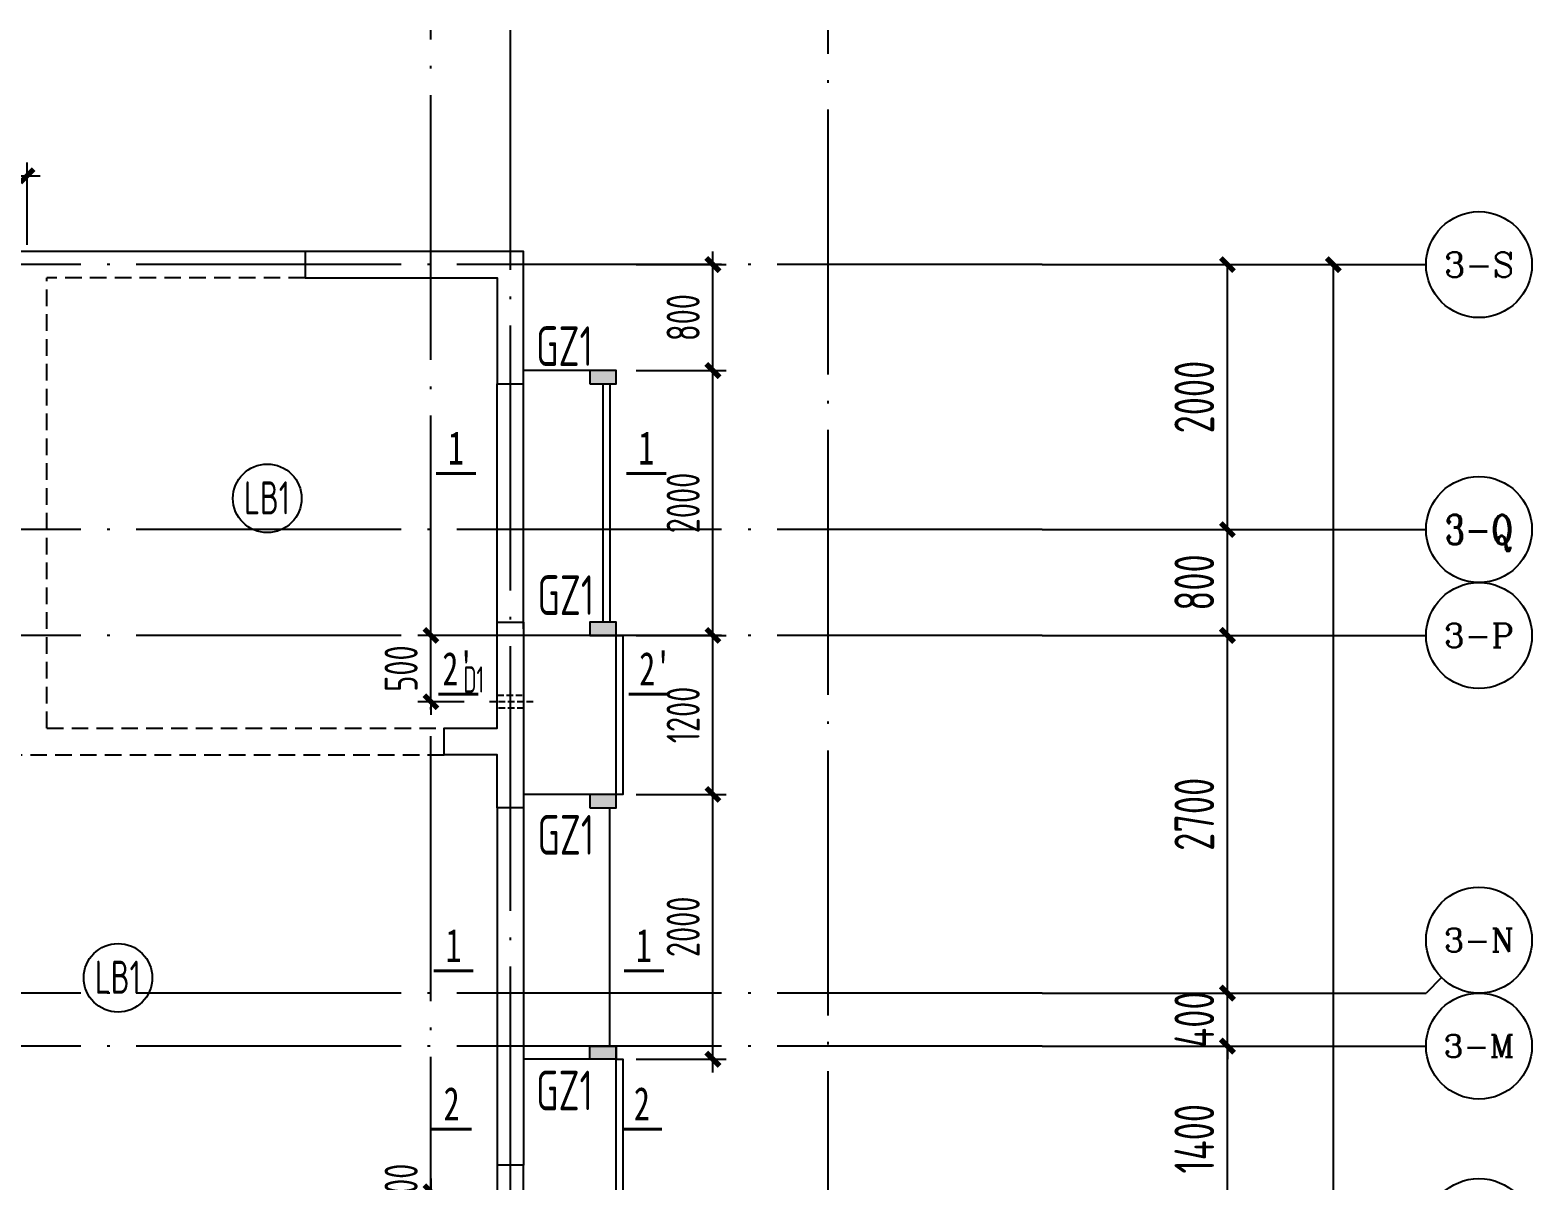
# Model space of a CAD drawing. Extents: x -173820 to 521180, y -715739 to 158231.
# Drawn here: x 36728 to 48070, y -37138 to -28448 of the extents above; entities that cross this region are included whole.
import ezdxf
from ezdxf.enums import TextEntityAlignment as Align

# ---------------------------------------------------------------- set-up
doc = ezdxf.new("R2010")
doc.units = 0
doc.header["$LTSCALE"] = 1000
for name, pattern in [('CONTINOUS', [0]), ('DASH', [0.35, 0.25, -0.1]), ('DOTE', [2.42, 2, -0.2, 0.02, -0.2]), ('HIDDEN2', [0.1875, 0.125, -0.0625])]:
    doc.linetypes.add(name, pattern=pattern)
for name, color, linetype in [('A-线脚看线', 9, 'Continuous'), ('A-设备穿墙洞', 161, 'Continuous'), ('AXIS', 1, 'DOTE'), ('AXIS_TEXT', 7, 'Continuous'), ('DIM', 3, 'Continuous'), ('DIM1', 3, 'Continuous'), ('填充', 8, 'Continuous'), ('墙', 6, 'Continuous'), ('挑板', 3, 'Continuous'), ('柱', 2, 'Continuous'), ('梁', 4, 'HIDDEN2'), ('模板线', 3, 'Continuous'), ('钢筋_文字', 7, 'Continuous'), ('钢筋长度标注', 7, 'Continuous')]:
    doc.layers.add(name, color=color, linetype=linetype)
doc.styles.add('_TCH_AXIS', font='COMPLEX', dxfattribs={"bigfont": 'GBCBIG'})
doc.styles.add('COMPLEX', font='COMPLEX')
doc.styles.add('TSSD_BOLD', font='tssdeng2.shx', dxfattribs={"width": 0.7, "height": 250, "bigfont": 'CHINA.shx'})
doc.styles.add('TSSD_Dimension', font='tssdeng.shx', dxfattribs={"width": 0.7, "bigfont": 'Hztxt.shx'})
doc.styles.add('zzt', font='tssdeng.shx', dxfattribs={"width": 0.7, "height": 300, "bigfont": 'tssdchn.shx'})
doc.styles.add('黑体', font='simhei.ttf', dxfattribs={"width": 0.8})
doc.dimstyles.new('DIM_1_100', dxfattribs={"dimtxt": 300, "dimasz": 100, "dimexe": 200, "dimexo": 50, "dimgap": 100, "dimtad": 1, "dimdec": 0, "dimzin": 0, "dimdsep": 46, "dimtxsty": 'zzt', "dimblk": 'ARCHTICK', "dimcen": 0, "dimclrt": 7, "dimadec": 0, "dimazin": 0, "dimtfac": 1, "dimtdec": 0, "dimtix": 1, "dimtmove": 2, "dimatfit": 0, "dimldrblk": 'ARCHTICK', "dimfxl": 0, "dimtolj": 1, "dimarcsym": 0})
doc.dimstyles.new('TSSD_100_100', dxfattribs={"dimtxt": 250, "dimasz": 100, "dimexe": 100, "dimexo": 250, "dimgap": 100, "dimtad": 1, "dimdec": 0, "dimzin": 0, "dimdsep": 46, "dimtxsty": 'TSSD_Dimension', "dimblk": 'ARCHTICK', "dimcen": 0, "dimdle": 100, "dimclrd": 3, "dimclre": 3, "dimclrt": 7, "dimadec": 0, "dimazin": 0, "dimtfac": 1, "dimtdec": 0, "dimtix": 1, "dimtmove": 2, "dimatfit": 3, "dimfxl": 0, "dimtolj": 1, "dimtzin": 0, "dimarcsym": 0})

# ---------------------------------------------------------------- blocks, each defined once
blk = doc.blocks.new('_ArchTick')
at = {"color": 4, "linetype": 'ByBlock', "const_width": 0.4}
blk.add_lwpolyline([(-0.5, -0.5), (0.5, 0.5)], dxfattribs=at)
blk = doc.blocks.new('*D405')
at = {"layer": 'Defpoints', "color": 0}
for p in [(49615, 14200), (51015, 14200), (49615, 12800)]:
    blk.add_point(p, dxfattribs=at)
at = {"layer": 'DIM1', "color": 0, "lineweight": -2}
for p, q in [((49665, 14200), (51215, 14200)), ((51015, 12800), (51015, 14200)), ((49665, 12800), (51215, 12800))]:
    blk.add_line(p, q, dxfattribs=at)
at = {"layer": 'DIM1', "color": 0, "lineweight": -2, "xscale": 100, "yscale": 100, "zscale": 100}
for p, rotation in [((51015, 14200), 90), ((51015, 12800), 270)]:
    blk.add_blockref('_ArchTick', p, dxfattribs=dict(at, rotation=rotation))
at = {"layer": 'DIM1', "color": 7, "insert": (50765, 13500), "char_height": 300, "attachment_point": 5, "rotation": 90, "style": 'zzt'}
blk.add_mtext('\\A1;1400', dxfattribs=at)
blk = doc.blocks.new('*D406')
at = {"layer": 'Defpoints', "color": 0}
for p in [(49615, 14600), (51015, 14600), (49615, 14200)]:
    blk.add_point(p, dxfattribs=at)
at = {"layer": 'DIM1', "color": 0, "lineweight": -2}
for p, q in [((51015, 14600), (51015, 14700)), ((49665, 14600), (51215, 14600)), ((51015, 14200), (51015, 14600)), ((49665, 14200), (51215, 14200)), ((51015, 14200), (51015, 14100))]:
    blk.add_line(p, q, dxfattribs=at)
at = {"layer": 'DIM1', "color": 0, "lineweight": -2, "xscale": 100, "yscale": 100, "zscale": 100}
for p, rotation in [((51015, 14600), 270), ((51015, 14200), 90)]:
    blk.add_blockref('_ArchTick', p, dxfattribs=dict(at, rotation=rotation))
at = {"layer": 'DIM1', "color": 7, "insert": (50765, 14400), "char_height": 300, "attachment_point": 5, "rotation": 90, "style": 'zzt'}
blk.add_mtext('\\A1;400', dxfattribs=at)
blk = doc.blocks.new('*D407')
at = {"layer": 'Defpoints', "color": 0}
for p in [(49615, 17300), (51015, 17300), (49615, 14600)]:
    blk.add_point(p, dxfattribs=at)
at = {"layer": 'DIM1', "color": 0, "lineweight": -2}
for p, q in [((49665, 17300), (51215, 17300)), ((51015, 14600), (51015, 17300)), ((49665, 14600), (51215, 14600))]:
    blk.add_line(p, q, dxfattribs=at)
at = {"layer": 'DIM1', "color": 0, "lineweight": -2, "xscale": 100, "yscale": 100, "zscale": 100}
for p, rotation in [((51015, 17300), 90), ((51015, 14600), 270)]:
    blk.add_blockref('_ArchTick', p, dxfattribs=dict(at, rotation=rotation))
at = {"layer": 'DIM1', "color": 7, "insert": (50765, 15950), "char_height": 300, "attachment_point": 5, "rotation": 90, "style": 'zzt'}
blk.add_mtext('\\A1;2700', dxfattribs=at)
blk = doc.blocks.new('*D408')
at = {"layer": 'Defpoints', "color": 0}
for p in [(49615, 18100), (51015, 18100), (49615, 17300)]:
    blk.add_point(p, dxfattribs=at)
at = {"layer": 'DIM1', "color": 0, "lineweight": -2}
for p, q in [((49665, 18100), (51215, 18100)), ((51015, 17300), (51015, 18100)), ((49665, 17300), (51215, 17300))]:
    blk.add_line(p, q, dxfattribs=at)
at = {"layer": 'DIM1', "color": 0, "lineweight": -2, "xscale": 100, "yscale": 100, "zscale": 100}
for p, rotation in [((51015, 18100), 90), ((51015, 17300), 270)]:
    blk.add_blockref('_ArchTick', p, dxfattribs=dict(at, rotation=rotation))
at = {"layer": 'DIM1', "color": 7, "insert": (50765, 17700), "char_height": 300, "attachment_point": 5, "rotation": 90, "style": 'zzt'}
blk.add_mtext('\\A1;800', dxfattribs=at)
blk = doc.blocks.new('*D409')
at = {"layer": 'Defpoints', "color": 0}
for p in [(49615, 20100), (51015, 20100), (49615, 18100)]:
    blk.add_point(p, dxfattribs=at)
at = {"layer": 'DIM1', "color": 0, "lineweight": -2}
for p, q in [((49665, 20100), (51215, 20100)), ((51015, 18100), (51015, 20100)), ((49665, 18100), (51215, 18100))]:
    blk.add_line(p, q, dxfattribs=at)
at = {"layer": 'DIM1', "color": 0, "lineweight": -2, "xscale": 100, "yscale": 100, "zscale": 100}
for p, rotation in [((51015, 20100), 90), ((51015, 18100), 270)]:
    blk.add_blockref('_ArchTick', p, dxfattribs=dict(at, rotation=rotation))
at = {"layer": 'DIM1', "color": 7, "insert": (50765, 19100), "char_height": 300, "attachment_point": 5, "rotation": 90, "style": 'zzt'}
blk.add_mtext('\\A1;2000', dxfattribs=at)
blk = doc.blocks.new('*D410')
at = {"layer": 'Defpoints', "color": 0}
for p in [(49615, 20100), (51815, 20100), (49615, -1600)]:
    blk.add_point(p, dxfattribs=at)
at = {"layer": 'DIM1', "color": 0, "lineweight": -2}
for p, q in [((49665, 20100), (52015, 20100)), ((51815, -1600), (51815, 20100)), ((49665, -1600), (52015, -1600))]:
    blk.add_line(p, q, dxfattribs=at)
at = {"layer": 'DIM1', "color": 0, "lineweight": -2, "xscale": 100, "yscale": 100, "zscale": 100}
for p, rotation in [((51815, 20100), 90), ((51815, -1600), 270)]:
    blk.add_blockref('_ArchTick', p, dxfattribs=dict(at, rotation=rotation))
at = {"layer": 'DIM1', "color": 7, "insert": (51565, 9250), "char_height": 300, "attachment_point": 5, "rotation": 90, "style": 'zzt'}
blk.add_mtext('\\A1;21700', dxfattribs=at)
blk = doc.blocks.new('_AXISO')
at = {"color": 3}
blk.add_circle((0, 0), 0.5, dxfattribs=at)
at = {"layer": 'AXIS_TEXT', "color": 3, "style": 'COMPLEX', "width": 1.041667}
blk.add_attdef('A', text='', height=0.56, dxfattribs=at).set_placement((-0.25, -0.28), (0.25, -0.28), align=Align.FIT)
blk = doc.blocks.new('*D2387')
at = {"layer": 'Defpoints', "color": 0}
for p in [(36705, -29549), (35805, -30319), (36705, -30319)]:
    blk.add_point(p, dxfattribs=at)
at = {"layer": 'DIM', "color": 3, "lineweight": -2}
for p, q in [((35805, -30069), (35805, -29449)), ((36705, -30069), (36705, -29449)), ((35705, -29549), (36805, -29549))]:
    blk.add_line(p, q, dxfattribs=at)
at = {"layer": 'DIM', "color": 3, "lineweight": -2, "xscale": 100, "yscale": 100, "zscale": 100, "rotation": 180}
blk.add_blockref('_ArchTick', (35805, -29549), dxfattribs=at)
at = {"layer": 'DIM', "color": 3, "lineweight": -2, "xscale": 100, "yscale": 100, "zscale": 100}
blk.add_blockref('_ArchTick', (36705, -29549), dxfattribs=at)
at = {"layer": 'DIM', "color": 7, "insert": (36255, -29324), "char_height": 250, "attachment_point": 5, "style": 'TSSD_Dimension'}
blk.add_mtext('\\A1;900', dxfattribs=at)
blk = doc.blocks.new('*D2433')
at = {"layer": 'Defpoints', "color": 0}
for p in [(41055, -34219), (41885, -34219), (41055, -36219)]:
    blk.add_point(p, dxfattribs=at)
at = {"layer": 'DIM', "color": 3, "lineweight": -2}
for p, q in [((41885, -36319), (41885, -34119)), ((41305, -34219), (41985, -34219)), ((41305, -36219), (41985, -36219))]:
    blk.add_line(p, q, dxfattribs=at)
at = {"layer": 'DIM', "color": 3, "lineweight": -2, "xscale": 100, "yscale": 100, "zscale": 100}
for p, rotation in [((41885, -34219), 90), ((41885, -36219), 270)]:
    blk.add_blockref('_ArchTick', p, dxfattribs=dict(at, rotation=rotation))
at = {"layer": 'DIM', "color": 7, "insert": (41660, -35219), "char_height": 250, "attachment_point": 5, "rotation": 90, "style": 'TSSD_Dimension'}
blk.add_mtext('\\A1;2000', dxfattribs=at)
blk = doc.blocks.new('$1605056')
at = {"layer": '模板线', "color": 4, "const_width": 22.7}
for points in [[(0, 0), (302, 0)], [(1438, 0), (1740, 0)]]:
    blk.add_lwpolyline(points, dxfattribs=at)
at = {"layer": '模板线', "color": 0, "style": '黑体', "width": 0.7}
for p in [(151, 193), (1588, 193)]:
    blk.add_text('1', height=252, dxfattribs=at).set_placement(p, align=Align.MIDDLE_CENTER)
blk = doc.blocks.new('$1324012')
at = {"layer": '模板线', "color": 4, "const_width": 22.7}
for points in [[(0, 0), (302, 0)], [(1438, 0), (1740, 0)]]:
    blk.add_lwpolyline(points, dxfattribs=at)
at = {"layer": '模板线', "color": 0, "style": '黑体', "width": 0.7}
for p in [(151, 193), (1588, 193)]:
    blk.add_text('2', height=252, dxfattribs=at).set_placement(p, align=Align.MIDDLE_CENTER)
blk = doc.blocks.new('*D2484')
at = {"layer": 'Defpoints', "color": 0}
for p in [(41055, -33019), (41885, -33019), (41055, -34219)]:
    blk.add_point(p, dxfattribs=at)
at = {"layer": 'DIM', "color": 3, "lineweight": -2}
for p, q in [((41885, -34319), (41885, -32919)), ((41305, -33019), (41985, -33019)), ((41305, -34219), (41985, -34219))]:
    blk.add_line(p, q, dxfattribs=at)
at = {"layer": 'DIM', "color": 3, "lineweight": -2, "xscale": 100, "yscale": 100, "zscale": 100}
for p, rotation in [((41885, -33019), 90), ((41885, -34219), 270)]:
    blk.add_blockref('_ArchTick', p, dxfattribs=dict(at, rotation=rotation))
at = {"layer": 'DIM', "color": 7, "insert": (41660, -33619), "char_height": 250, "attachment_point": 5, "rotation": 90, "style": 'TSSD_Dimension'}
blk.add_mtext('\\A1;1200', dxfattribs=at)
blk = doc.blocks.new('*D2485')
at = {"layer": 'Defpoints', "color": 0}
for p in [(41055, -31019), (41885, -31019), (41055, -33019)]:
    blk.add_point(p, dxfattribs=at)
at = {"layer": 'DIM', "color": 3, "lineweight": -2}
for p, q in [((41885, -33119), (41885, -30919)), ((41305, -31019), (41985, -31019)), ((41305, -33019), (41985, -33019))]:
    blk.add_line(p, q, dxfattribs=at)
at = {"layer": 'DIM', "color": 3, "lineweight": -2, "xscale": 100, "yscale": 100, "zscale": 100}
for p, rotation in [((41885, -31019), 90), ((41885, -33019), 270)]:
    blk.add_blockref('_ArchTick', p, dxfattribs=dict(at, rotation=rotation))
at = {"layer": 'DIM', "color": 7, "insert": (41660, -32019), "char_height": 250, "attachment_point": 5, "rotation": 90, "style": 'TSSD_Dimension'}
blk.add_mtext('\\A1;2000', dxfattribs=at)
blk = doc.blocks.new('*D2486')
at = {"layer": 'Defpoints', "color": 0}
for p in [(41055, -30219), (41885, -30219), (41055, -31019)]:
    blk.add_point(p, dxfattribs=at)
at = {"layer": 'DIM', "color": 3, "lineweight": -2}
for p, q in [((41885, -31119), (41885, -30119)), ((41305, -30219), (41985, -30219)), ((41305, -31019), (41985, -31019))]:
    blk.add_line(p, q, dxfattribs=at)
at = {"layer": 'DIM', "color": 3, "lineweight": -2, "xscale": 100, "yscale": 100, "zscale": 100}
for p, rotation in [((41885, -30219), 90), ((41885, -31019), 270)]:
    blk.add_blockref('_ArchTick', p, dxfattribs=dict(at, rotation=rotation))
at = {"layer": 'DIM', "color": 7, "insert": (41660, -30619), "char_height": 250, "attachment_point": 5, "rotation": 90, "style": 'TSSD_Dimension'}
blk.add_mtext('\\A1;800', dxfattribs=at)
blk = doc.blocks.new('$1466424')
at = {"layer": '钢筋_文字'}
for centre in [(43864, 20039, 0), (42737, 16419, 0)]:
    blk.add_circle(centre, 259, dxfattribs=at)
at = {"layer": '钢筋_文字', "style": 'TSSD_BOLD', "width": 0.7}
for p in [(43689, 19918, 0), (42562, 16299, 0)]:
    blk.add_text('LB1', height=250, dxfattribs=at).set_placement(p)
blk = doc.blocks.new('$133032')
at = {"layer": '挑板'}
for points in [[(46500, 14700), (46500, 16000), (46450, 16000), (46450, 17800), (46500, 17800), (46500, 19200), (46400, 19200), (46400, 21000), (46500, 21000), (46500, 21100), (45800, 21100), (45800, 22000), (35700, 22000)], [(46400, 19100), (45800, 19100)], [(46500, 17900), (45800, 17900)], [(46500, 15900), (45800, 15900)]]:
    blk.add_lwpolyline(points, dxfattribs=at)
blk = doc.blocks.new('$1839168')
at = {"layer": '柱'}
blk.add_hatch(color=8, dxfattribs=at).paths.add_polyline_path([(0, 200), (0, 0), (100, 0), (100, 200)])
at = {"layer": '柱', "color": 3, "elevation": 0}
blk.add_lwpolyline([(0, 200), (0, 0), (100, 0), (100, 200)], close=True, dxfattribs=at)
blk = doc.blocks.new('$1691164')
at = {"layer": '柱'}
blk.add_hatch(color=8, dxfattribs=at).paths.add_polyline_path([(0, 0), (100, 0), (100, 200), (0, 200)])
at = {"layer": '柱', "color": 3, "elevation": 0}
blk.add_lwpolyline([(100, 200), (0, 200), (0, 0), (100, 0), (100, 0), (100, 0)], close=True, dxfattribs=at)
blk = doc.blocks.new('$1222607')
at = {"layer": '柱', "rotation": 90}
for p in [(46500, 21000, 0), (46500, 19100, 0), (46500, 17800, 0)]:
    blk.add_blockref('$1839168', p, dxfattribs=at)
at = {"layer": '柱', "xscale": -1, "rotation": 90}
blk.add_blockref('$1691164', (46500, 16000, 0), dxfattribs=at)
blk = doc.blocks.new('$1413619')
at = {"layer": 'A-线脚看线', "color": 5, "elevation": 0}
for points in [[(46500, 20950), (46500, 19150)], [(46550, 19050), (46600, 19050), (46600, 17850), (46550, 17850)], [(46500, 15950), (46500, 17750)], [(46550, 15850), (46600, 15850), (46600, 14650)]]:
    blk.add_lwpolyline(points, dxfattribs=at)
blk = doc.blocks.new('*D11686')
at = {"layer": 'Defpoints', "color": 0}
for p in [(46500, 13648), (46000, 13348), (46500, 13348, 0)]:
    blk.add_point(p, dxfattribs=at)
at = {"layer": 'DIM1', "color": 3, "lineweight": -2}
for p, q in [((46000, 13748), (46000, 13248)), ((46250, 13648), (45900, 13648)), ((46250, 13348), (45900, 13348))]:
    blk.add_line(p, q, dxfattribs=at)
at = {"layer": 'DIM1', "color": 3, "lineweight": -2, "xscale": 100, "yscale": 100, "zscale": 100}
for p, rotation in [((46000, 13648), 90), ((46000, 13348), 270)]:
    blk.add_blockref('_ArchTick', p, dxfattribs=dict(at, rotation=rotation))
at = {"layer": 'DIM1', "color": 7, "insert": (45775, 13687), "char_height": 250, "attachment_point": 5, "rotation": 90, "style": 'TSSD_Dimension'}
blk.add_mtext('\\A1;300', dxfattribs=at)
blk = doc.blocks.new('*D11688')
at = {"layer": 'Defpoints', "color": 0}
for p in [(46000, 17848), (46500, 17848, 0), (46500, 17348)]:
    blk.add_point(p, dxfattribs=at)
at = {"layer": 'DIM1', "color": 3, "lineweight": -2}
for p, q in [((46000, 17848), (46000, 17948)), ((46250, 17848), (45900, 17848)), ((46000, 17348), (46000, 17848)), ((46250, 17348), (45900, 17348)), ((46000, 17348), (46000, 17248))]:
    blk.add_line(p, q, dxfattribs=at)
at = {"layer": 'DIM1', "color": 3, "lineweight": -2, "xscale": 100, "yscale": 100, "zscale": 100}
for p, rotation in [((46000, 17848), 270), ((46000, 17348), 90)]:
    blk.add_blockref('_ArchTick', p, dxfattribs=dict(at, rotation=rotation))
at = {"layer": 'DIM1', "color": 7, "insert": (45775, 17598), "char_height": 250, "attachment_point": 5, "rotation": 90, "style": 'TSSD_Dimension'}
blk.add_mtext('\\A1;500', dxfattribs=at)
blk = doc.blocks.new('$1345812')
at = {"layer": '模板线', "color": 4, "const_width": 22.7}
for points in [[(0, 0), (302, 0)], [(1438, 0), (1740, 0)]]:
    blk.add_lwpolyline(points, dxfattribs=at)
at = {"layer": '模板线', "color": 0, "style": '黑体', "width": 0.7}
for p in [(151, 193), (1638, 193)]:
    blk.add_text("2'", height=252, dxfattribs=at).set_placement(p, align=Align.MIDDLE_CENTER)
blk = doc.blocks.new('$1783196')
at = {"layer": 'AXIS'}
for p, q in [((50234.9, 15688.3), (50234.9, 27859.5)), ((50834.9, 18788.3), (50834.9, 27859.5)), ((53234.9, 3480), (53234.9, 27859.5)), ((54849.9, 26088.3), (40934.9, 26088.3)), ((54849.9, 24088.3), (40934.9, 24088.3)), ((54849.9, 23288.3), (29334.9, 23288.3)), ((54849.9, 20588.3), (27334.9, 20588.3)), ((54849.9, 20188.3), (4360, 20188.3))]:
    blk.add_line(p, q, dxfattribs=at)
at = {"layer": 'DIM1'}
for p, q in [((54849.9, 26088.3), (57749.9, 26088.3)), ((54849.9, 24088.3), (57749.9, 24088.3)), ((54849.9, 23288.3), (57749.9, 23288.3)), ((57867, 20705.5), (57749.9, 20588.3)), ((54849.9, 20588.3), (57749.9, 20588.3)), ((54849.9, 20188.3), (57749.9, 20188.3))]:
    blk.add_line(p, q, dxfattribs=at)
ref = blk.add_blockref('_AXISO', (58149.9, 26088.3), dxfattribs=dict(at, xscale=800, yscale=800, zscale=800))
ref.add_attrib('A', '3-S', dxfattribs={"layer": 'AXIS_TEXT', "height": 187.78, "style": '_TCH_AXIS'}).set_placement((57886.1, 25994.4), (58413.7, 25994.4), align=Align.FIT)
ref = blk.add_blockref('_AXISO', (58149.9, 24088.3), dxfattribs=dict(at, xscale=800, yscale=800, zscale=800))
ref.add_attrib('A', '3-Q', dxfattribs={"layer": 'AXIS_TEXT', "height": 219.58, "style": '_TCH_AXIS', "width": 0.807692}).set_placement((57892.3, 23978.6), (58407.5, 23978.6), align=Align.FIT)
ref = blk.add_blockref('_AXISO', (58149.9, 23288.3), dxfattribs=dict(at, xscale=800, yscale=800, zscale=800))
ref.add_attrib('A', '3-P', dxfattribs={"layer": 'AXIS_TEXT', "height": 179.65, "style": '_TCH_AXIS'}).set_placement((57884.7, 23198.5), (58415.1, 23198.5), align=Align.FIT)
ref = blk.add_blockref('_AXISO', (58149.9, 20988.3), dxfattribs=dict(at, xscale=800, yscale=800, zscale=800))
ref.add_attrib('A', '3-N', dxfattribs={"layer": 'AXIS_TEXT', "height": 174.59, "style": '_TCH_AXIS'}).set_placement((57883.8, 20901), (58415.9, 20901), align=Align.FIT)
ref = blk.add_blockref('_AXISO', (58149.9, 20188.3), dxfattribs=dict(at, xscale=800, yscale=800, zscale=800))
ref.add_attrib('A', '3-M', dxfattribs={"layer": 'AXIS_TEXT', "height": 169.79, "style": '_TCH_AXIS'}).set_placement((57883.1, 20103.4), (58416.7, 20103.4), align=Align.FIT)
ref = blk.add_blockref('_AXISO', (58149.9, 18788.3), dxfattribs=dict(at, xscale=800, yscale=800, zscale=800))
ref.add_attrib('A', '3-L', dxfattribs={"layer": 'AXIS_TEXT', "height": 185, "style": '_TCH_AXIS'}).set_placement((57885.6, 18695.8), (58414.2, 18695.8), align=Align.FIT)
for p1, p2, distance, picture, middle in [((54849.9, 24088.3), (54849.9, 26088.3), -1400, '*D409', (55999.9, 25088.3)), ((54849.9, 4388.3), (54849.9, 26088.3), -2200, '*D410', (56799.9, 15238.3)), ((54849.9, 23288.3), (54849.9, 24088.3), -1400, '*D408', (55999.9, 23688.3)), ((54849.9, 20588.3), (54849.9, 23288.3), -1400, '*D407', (55999.9, 21938.3)), ((54849.9, 20188.3), (54849.9, 20588.3), -1400, '*D406', (55999.9, 20388.3)), ((54849.9, 18788.3), (54849.9, 20188.3), -1400, '*D405', (55999.9, 19488.3))]:
    dim = blk.add_aligned_dim(p1=p1, p2=p2, distance=distance, dimstyle='DIM_1_100', dxfattribs=at)
    dim.commit()
    dim.dimension.update_dxf_attribs({"geometry": picture, "text_midpoint": middle, "insert": (5234.9, 5988.3)})
blk = doc.blocks.new('$1186913')
at = {"layer": 'A-设备穿墙洞', "linetype": 'DASH', "ltscale": 0.2}
blk.add_lwpolyline([(46500.2, 17297.9), (46500.2, 17397.9), (46700.2, 17397.9), (46700.2, 17297.9)], close=True, dxfattribs=at)
blk.add_lwpolyline([(46771.5, 17347.9), (46433, 17347.9)], dxfattribs=at)
at = {"layer": 'A-设备穿墙洞', "color": 7, "linetype": 'DASH', "ltscale": 0.2, "style": 'zzt', "width": 0.6}
blk.add_text('D1', height=200, dxfattribs=at).set_placement((46245.9, 17415.1))
at = {"layer": 'DIM1'}
dim = blk.add_linear_dim(base=(46000.2, 17847.9), p1=(46500.2, 17347.9), p2=(46500.2, 17847.9, 0), angle=90, dimstyle='TSSD_100_100', dxfattribs=at)
dim.commit()
dim.dimension.update_dxf_attribs({"geometry": '*D11688', "text_midpoint": (45775.2, 17597.9)})
dim = blk.add_linear_dim(base=(46000.2, 13347.9), p1=(46500.2, 13647.9), p2=(46500.2, 13347.9, 0), angle=90, dimstyle='TSSD_100_100', dxfattribs=at)
dim.commit()
dim.dimension.update_dxf_attribs({"geometry": '*D11686', "text_midpoint": (45775.2, 13687.5), "dimtype": 128})

msp = doc.modelspace()

# ---------------------------------------------------------------- linework, layer by layer
at = {"layer": '墙', "elevation": 0}
for points in [[(40455.3, -31119.2), (40455.3, -30119.2), (38805.3, -30119.2), (38805.3, -30319.2), (40255.3, -30319.2), (40255.3, -31119.2)], [(40455.3, -32919.2), (40455.3, -34319.2), (40255.3, -34319.2), (40255.3, -33919.2), (39855.3, -33919.2), (39855.3, -33719.2), (40255.3, -33719.2), (40255.3, -32919.2)], [(40455.3, -37619.2), (40455.3, -37019.2), (40255.3, -37019.2), (40255.3, -37419.2), (38805.3, -37419.2), (38805.3, -37619.2), (39655.3, -37619.2), (39655.3, -37719.2), (39855.3, -37719.2), (39855.3, -37619.2)]]:
    msp.add_lwpolyline(points, close=True, dxfattribs=at)
at = {"layer": '梁', "linetype": 'Continuous'}
for p, q in [((38805.3, -30119.2, 0), (33355.3, -30119.2, 0)), ((40255.3, -32969.2, 0), (40255.3, -31119.2, 0)), ((40455.3, -32969.2, 0), (40455.3, -31119.2, 0)), ((40255.3, -34319.2, 0), (40255.3, -37019.2, 0)), ((40455.3, -34319.2, 0), (40455.3, -37019.2, 0))]:
    msp.add_line(p, q, dxfattribs=at)
at = {"layer": '梁'}
for p, q in [((38805.3, -30319.2, 0), (36855.3, -30319.2, 0)), ((36855.3, -33719.2, 0), (36855.3, -30319.2, 0)), ((36855.3, -33719.2, 0), (39855.3, -33719.2, 0)), ((33355.3, -33919.2, 0), (39855.3, -33919.2, 0))]:
    msp.add_line(p, q, dxfattribs=at)

# ---------------------------------------------------------------- block references
at = {"layer": 'A-设备穿墙洞'}
msp.add_blockref('$1186913', (-6244.8, -50867), dxfattribs=at)
at = {"layer": '填充', "linetype": 'Continuous'}
msp.add_blockref('$1783196', (-10479.5, -56307.5, 0), dxfattribs=at)
at = {"layer": '挑板'}
for name, p in [('$1413619', (-5394.7, -52069.2)), ('$133032', (-5344.7, -52119.2, 0))]:
    msp.add_blockref(name, p, dxfattribs=at)
at = {"layer": '柱'}
msp.add_blockref('$1222607', (-5344.7, -52119.2, 0), dxfattribs=at)
at = {"layer": '模板线'}
for name, p in [('$1605056', (39793.9, -31795.7, 0)), ('$1345812', (39810.8, -33463.1, 0)), ('$1605056', (39774.8, -35552.1, 0)), ('$1324012', (39760.5, -36747.7, 0))]:
    msp.add_blockref(name, p, dxfattribs=at)
at = {"layer": '钢筋长度标注'}
msp.add_blockref('$1466424', (-5344.7, -52022.9, 0), dxfattribs=at)

# ---------------------------------------------------------------- texts
at = {"layer": '模板线', "color": 7, "linetype": 'CONTINOUS', "style": 'zzt', "width": 0.7}
for p in [(40549.3, -30984.7, 0), (40559.3, -32864.7, 0), (40559.3, -34674.7, 0), (40549.3, -36604.7, 0)]:
    msp.add_text('GZ1', height=300, dxfattribs=at).set_placement(p)

# ---------------------------------------------------------------- dimensions: what is measured, and where the dimension line sits
at = {"layer": 'DIM'}
dim = msp.add_linear_dim(base=(36705.3, -29549.2, 0), p1=(35805.3, -30319.2, 0), p2=(36705.3, -30319.2, 0), dimstyle='TSSD_100_100', dxfattribs=at)
dim.commit()
dim.dimension.update_dxf_attribs({"geometry": '*D2387', "text_midpoint": (36255.3, -29324.2, 0)})
for base, p1, p2, picture, middle in [((41885.3, -30219.2, 0), (41055.3, -31019.2, 0), (41055.3, -30219.2, 0), '*D2486', (41660.3, -30619.2, 0)), ((41885.3, -31019.2, 0), (41055.3, -33019.2, 0), (41055.3, -31019.2, 0), '*D2485', (41660.3, -32019.2, 0)), ((41885.3, -33019.2, 0), (41055.3, -34219.2, 0), (41055.3, -33019.2, 0), '*D2484', (41660.3, -33619.2, 0)), ((41885.3, -34219.2, 0), (41055.3, -36219.2, 0), (41055.3, -34219.2, 0), '*D2433', (41660.3, -35219.2, 0))]:
    dim = msp.add_linear_dim(base=base, p1=p1, p2=p2, angle=90, dimstyle='TSSD_100_100', dxfattribs=at)
    dim.commit()
    dim.dimension.update_dxf_attribs({"geometry": picture, "text_midpoint": middle})

doc.saveas('drawing.dxf')
